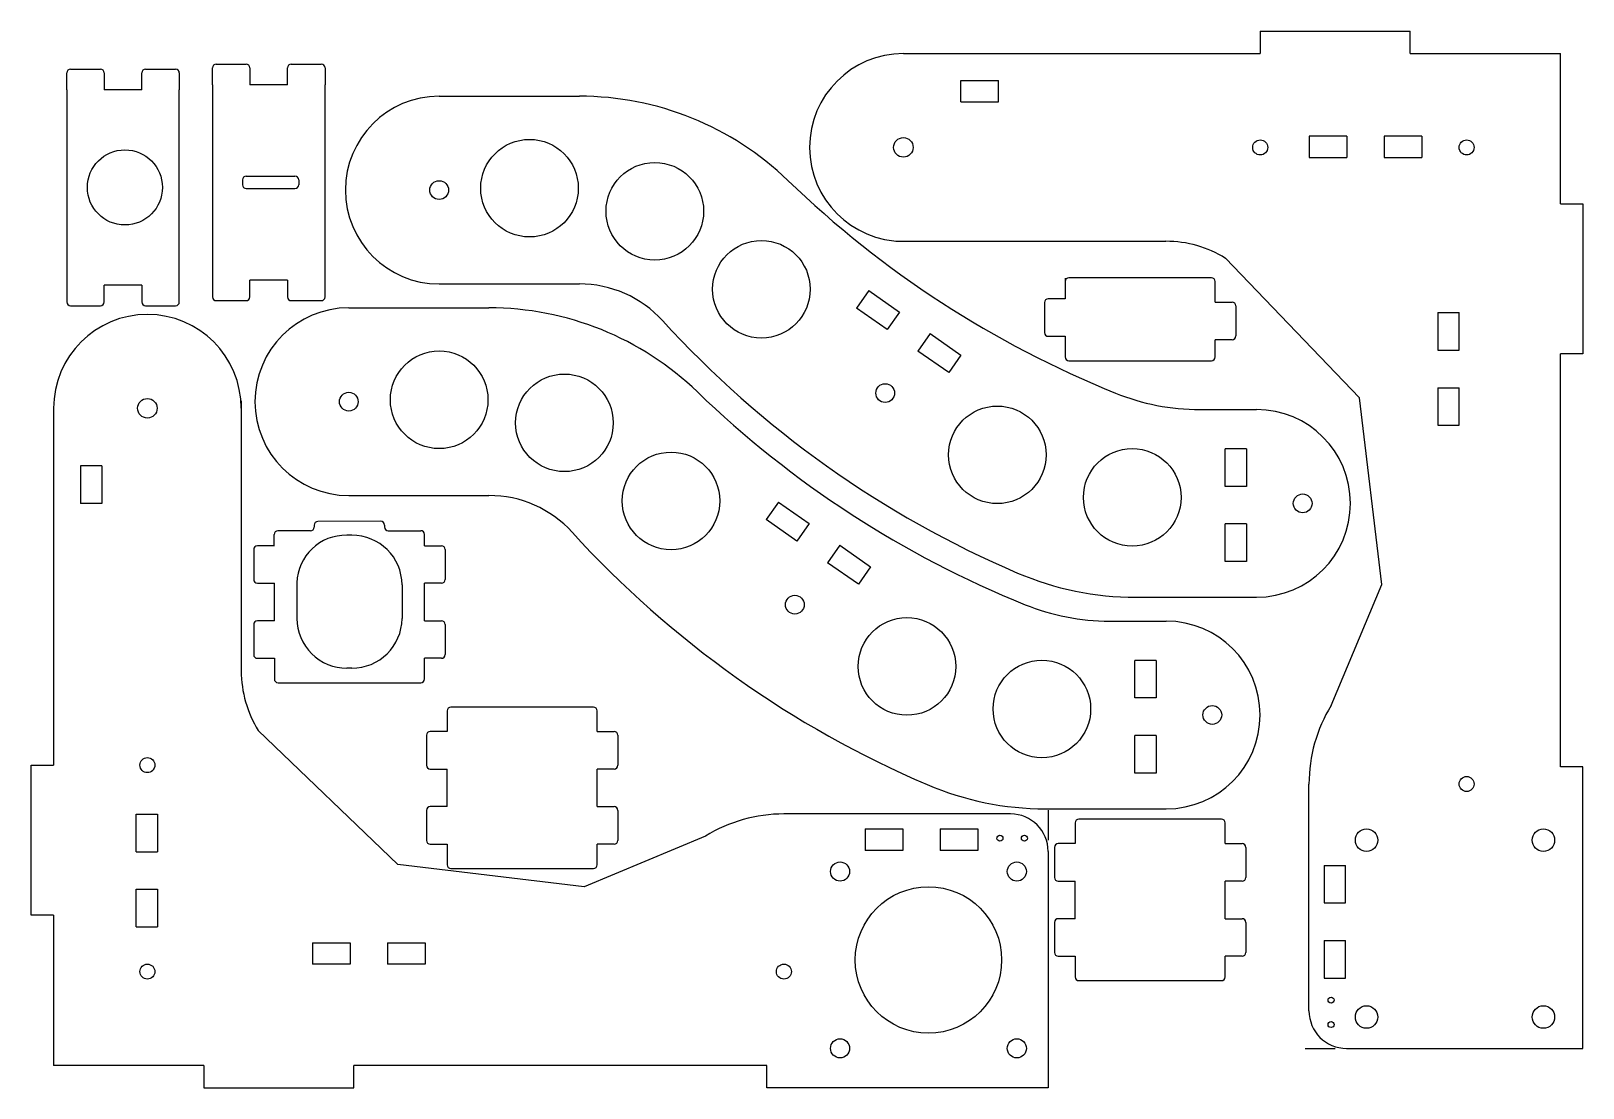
# Model space of a CAD drawing. Extents: x -181 to 233, y -120 to 162.
import ezdxf

# ---------------------------------------------------------------- set-up
doc = ezdxf.new("R2010")
doc.units = 0
doc.header["$MEASUREMENT"] = 0
doc.layers.add('MODELSKETCH_VISIBLE', color=7, linetype='CONTINUOUS')

msp = doc.modelspace()

# ---------------------------------------------------------------- linework, layer by layer
at = {"layer": 'MODELSKETCH_VISIBLE'}
for p, q in [((146.64, 161.51), (146.64, 155.51)), ((146.64, 161.51), (186.64, 161.51)), ((186.64, 155.51), (186.64, 161.51)), ((51.58, 155.51), (146.64, 155.51)), ((186.64, 155.51), (226.64, 155.51)), ((226.64, 115.51), (226.64, 155.51)), ((-171.35, 145.85), (-171.35, 150.35)), ((-170.35, 151.35), (-162.35, 151.35)), ((-161.35, 150.35), (-161.35, 145.85)), ((-151.35, 145.85), (-151.35, 150.35)), ((-150.35, 151.35), (-142.35, 151.35)), ((-141.35, 150.35), (-141.35, 145.85)), ((-132.53, 147.19), (-132.53, 151.69)), ((-131.53, 152.69), (-123.53, 152.69)), ((-122.53, 151.69), (-122.53, 147.19)), ((-112.53, 147.19), (-112.53, 151.69)), ((-111.53, 152.69), (-103.53, 152.69)), ((-102.53, 151.69), (-102.53, 147.19)), ((-171.35, 145.85), (-171.35, 89.35)), ((-151.35, 145.85), (-161.35, 145.85)), ((-141.35, 89.35), (-141.35, 145.85)), ((-132.53, 147.19), (-132.53, 90.69)), ((-112.53, 147.19), (-122.53, 147.19)), ((-102.53, 90.69), (-102.53, 147.19)), ((66.92, 142.63), (66.92, 148.33)), ((66.92, 148.33), (76.92, 148.33)), ((76.92, 142.63), (76.92, 148.33)), ((-72.11, 144.15), (-34.76, 144.15)), ((66.92, 142.63), (76.92, 142.63)), ((169.69, 133.51), (159.69, 133.51)), ((159.69, 133.51), (159.69, 127.81)), ((169.69, 133.51), (169.69, 127.81)), ((189.69, 133.51), (179.69, 133.51)), ((179.69, 133.51), (179.69, 127.81)), ((189.69, 133.51), (189.69, 127.81)), ((159.69, 127.81), (169.69, 127.81)), ((179.69, 127.81), (189.69, 127.81)), ((-124.53, 121.84), (-124.53, 120.54)), ((-123.53, 122.84), (-110.53, 122.84)), ((-109.53, 121.84), (-109.53, 120.54)), ((-123.53, 119.54), (-110.53, 119.54)), ((226.64, 115.51), (232.64, 115.51)), ((232.64, 115.51), (232.64, 75.51)), ((49.58, 105.51), (121.53, 105.51)), ((173.14, 63.78), (137.41, 100.97)), ((-122.53, 90.69), (-122.53, 95.19)), ((-112.53, 95.19), (-122.53, 95.19)), ((-112.53, 95.19), (-112.53, 90.69)), ((94.66, 95.69), (94.66, 90.19)), ((133.66, 95.78), (95.66, 95.78)), ((-151.35, 93.85), (-161.35, 93.85)), ((-161.35, 89.35), (-161.35, 93.85)), ((-151.35, 93.85), (-151.35, 89.35)), ((-72.11, 94.15), (-34.76, 94.15)), ((42.34, 92.39), (39.07, 87.72)), ((42.34, 92.39), (50.53, 86.66)), ((134.66, 89.28), (134.66, 94.78)), ((-170.35, 88.35), (-162.35, 88.35)), ((-150.35, 88.35), (-142.35, 88.35)), ((-131.53, 89.69), (-123.53, 89.69)), ((-111.53, 89.69), (-103.53, 89.69)), ((-96.19, 87.78), (-58.84, 87.78)), ((47.26, 81.99), (39.07, 87.72)), ((89.16, 89.19), (89.16, 81.19)), ((94.66, 90.19), (90.16, 90.19)), ((134.66, 89.28), (139.16, 89.28)), ((140.16, 88.28), (140.16, 80.28)), ((50.53, 86.66), (47.26, 81.99)), ((193.99, 86.51), (199.69, 86.51)), ((193.99, 86.51), (193.99, 76.51)), ((199.69, 76.51), (199.69, 86.51)), ((58.72, 80.92), (55.45, 76.25)), ((58.72, 80.92), (66.91, 75.19)), ((90.16, 80.19), (94.66, 80.19)), ((94.66, 80.19), (94.66, 74.69)), ((134.66, 74.69), (134.66, 79.28)), ((139.16, 79.28), (134.66, 79.28)), ((63.64, 70.52), (55.45, 76.25)), ((66.91, 75.19), (63.64, 70.52)), ((193.99, 76.51), (199.69, 76.51)), ((232.64, 75.51), (226.64, 75.51)), ((226.64, -34.49), (226.64, 75.51)), ((95.66, 73.69), (133.66, 73.69)), ((193.99, 66.51), (193.99, 56.51)), ((193.99, 66.51), (199.69, 66.51)), ((199.69, 56.51), (199.69, 66.51)), ((-124.85, 63.02), (-124.85, -8.94)), ((179.02, 14.12), (173.14, 63.78)), ((-174.85, 61.02), (-174.85, -34.04)), ((130.56, 60.69), (145.69, 60.69)), ((193.99, 56.51), (199.69, 56.51)), ((137.29, 40.22), (137.29, 50.22)), ((142.99, 50.22), (137.29, 50.22)), ((142.99, 50.22), (142.99, 40.22)), ((-161.97, 45.68), (-167.67, 45.68)), ((-167.67, 45.68), (-167.67, 35.68)), ((-161.97, 45.68), (-161.97, 35.68)), ((-96.19, 37.78), (-58.84, 37.78)), ((142.99, 40.22), (137.29, 40.22)), ((-161.97, 35.68), (-167.67, 35.68)), ((18.26, 36.02), (14.99, 31.35)), ((18.26, 36.02), (26.45, 30.29)), ((-105.42, 29.89), (-105.42, 29.39)), ((-87.67, 30.91), (-104.42, 30.89)), ((-86.67, 29.91), (-86.67, 29.41)), ((23.18, 25.62), (14.99, 31.35)), ((26.45, 30.29), (23.18, 25.62)), ((137.29, 20.22), (137.29, 30.22)), ((142.99, 30.22), (137.29, 30.22)), ((142.99, 30.22), (142.99, 20.22)), ((-116.06, 24.39), (-116.06, 27.39)), ((-106.42, 28.39), (-115.06, 28.39)), ((-95.38, 27.19), (-96.68, 27.19)), ((-85.67, 28.41), (-77.03, 28.41)), ((-76.03, 24.41), (-76.03, 27.41)), ((-121.53, 23.41), (-121.53, 15.41)), ((-116.03, 24.41), (-120.53, 24.41)), ((-76.03, 24.41), (-71.53, 24.41)), ((-70.53, 23.41), (-70.53, 15.41)), ((34.64, 24.55), (31.38, 19.88)), ((34.64, 24.55), (42.84, 18.82)), ((39.57, 14.15), (31.38, 19.88)), ((42.84, 18.82), (39.57, 14.15)), ((142.99, 20.22), (137.29, 20.22)), ((-120.53, 14.41), (-116.03, 14.41)), ((-116.03, 4.41), (-116.03, 14.41)), ((-110.03, 14.5), (-110, 5)), ((-82, 14), (-82, 5)), ((-76.03, 4.41), (-76.03, 14.41)), ((-71.53, 14.41), (-76.03, 14.41)), ((165.53, -18.17), (179.02, 14.12)), ((113.46, 10.69), (145.69, 10.69)), ((-116.03, 4.41), (-120.53, 4.41)), ((-76.03, 4.41), (-71.53, 4.41)), ((106.48, 4.32), (121.62, 4.32)), ((-121.53, 3.41), (-121.53, -4.59)), ((-70.53, 3.41), (-70.53, -4.59)), ((-120.53, -5.59), (-116.03, -5.59)), ((-116.03, -5.59), (-116.03, -11.09)), ((-95.4, -8.2), (-96.7, -8.2)), ((-76.03, -11.09), (-76.03, -5.59)), ((-71.53, -5.59), (-76.03, -5.59)), ((113.22, -16.15), (113.22, -6.15)), ((118.92, -6.15), (113.22, -6.15)), ((118.92, -6.15), (118.92, -16.15)), ((-115.03, -12.09), (-77.03, -12.09)), ((118.92, -16.15), (113.22, -16.15)), ((-70.01, -19.59), (-70.01, -25.09)), ((-31.01, -18.59), (-69.01, -18.59)), ((-30.01, -25.09), (-30.01, -19.59)), ((-83.12, -60.55), (-120.31, -24.81)), ((-75.51, -26.09), (-75.51, -34.09)), ((-70.01, -25.09), (-74.51, -25.09)), ((-30.01, -25.09), (-25.51, -25.09)), ((-24.51, -26.09), (-24.51, -34.09)), ((113.22, -36.15), (113.22, -26.15)), ((118.92, -26.15), (113.22, -26.15)), ((118.92, -26.15), (118.92, -36.15)), ((-180.85, -74.04), (-180.85, -34.04)), ((-180.85, -34.04), (-174.85, -34.04)), ((-74.51, -35.09), (-70.01, -35.09)), ((-70.01, -45.09), (-70.01, -35.09)), ((-25.51, -35.09), (-30.01, -35.09)), ((-30.01, -45.09), (-30.01, -35.09)), ((118.92, -36.15), (113.22, -36.15)), ((232.64, -34.49), (226.64, -34.49)), ((232.64, -109.49), (232.64, -34.49)), ((159.64, -99.49), (159.64, -39.07)), ((-70.01, -45.09), (-74.51, -45.09)), ((-30.01, -45.09), (-25.51, -45.09)), ((-152.86, -57.1), (-152.86, -47.1)), ((-152.86, -47.1), (-147.16, -47.1)), ((-147.16, -47.1), (-147.16, -57.1)), ((-75.51, -46.09), (-75.51, -54.09)), ((-24.51, -46.09), (-24.51, -54.09)), ((80.15, -47.04), (19.73, -47.04)), ((89.39, -45.68), (121.62, -45.68)), ((90.23, -54.01), (90.23, -46.01)), ((97.32, -49.45), (97.32, -54.95)), ((136.32, -48.45), (98.32, -48.45)), ((137.32, -54.95), (137.32, -49.45)), ((-1.17, -52.93), (-33.46, -66.42)), ((41.4, -51.04), (51.4, -51.04)), ((41.4, -51.04), (41.4, -56.74)), ((51.4, -51.04), (51.4, -56.74)), ((61.4, -51.04), (71.4, -51.04)), ((61.4, -51.04), (61.4, -56.74)), ((71.4, -51.04), (71.4, -56.74)), ((-152.86, -57.1), (-147.16, -57.1)), ((-74.51, -55.09), (-70.01, -55.09)), ((-70.01, -55.09), (-70.01, -60.59)), ((-25.51, -55.09), (-30.01, -55.09)), ((-30.01, -60.59), (-30.01, -55.09)), ((51.4, -56.74), (41.4, -56.74)), ((71.4, -56.74), (61.4, -56.74)), ((90.15, -57.04), (90.15, -114.04)), ((91.82, -55.95), (91.82, -63.95)), ((97.32, -54.95), (92.82, -54.95)), ((137.32, -54.95), (141.82, -54.95)), ((142.82, -55.95), (142.82, -63.95)), ((-33.46, -66.42), (-83.12, -60.55)), ((-69.01, -61.59), (-31.01, -61.59)), ((163.64, -60.75), (169.34, -60.75)), ((163.64, -60.75), (163.64, -70.75)), ((169.34, -70.75), (169.34, -60.75)), ((92.82, -64.95), (97.32, -64.95)), ((97.32, -74.95), (97.32, -64.95)), ((141.82, -64.95), (137.32, -64.95)), ((137.32, -74.95), (137.32, -64.95)), ((-152.86, -77.1), (-152.86, -67.1)), ((-152.86, -67.1), (-147.16, -67.1)), ((-147.16, -67.1), (-147.16, -77.1)), ((-174.85, -74.04), (-180.85, -74.04)), ((-174.85, -74.04), (-174.85, -114.04)), ((163.64, -70.75), (169.34, -70.75)), ((-152.86, -77.1), (-147.16, -77.1)), ((91.82, -75.95), (91.82, -83.95)), ((97.32, -74.95), (92.82, -74.95)), ((137.32, -74.95), (141.82, -74.95)), ((142.82, -75.95), (142.82, -83.95)), ((-105.85, -81.4), (-95.85, -81.4)), ((-105.85, -81.4), (-105.85, -87.1)), ((-95.85, -81.4), (-95.85, -87.1)), ((-85.85, -81.4), (-85.85, -87.1)), ((-85.85, -81.4), (-75.85, -81.4)), ((-75.85, -81.4), (-75.85, -87.1)), ((163.64, -80.75), (169.34, -80.75)), ((163.64, -80.75), (163.64, -90.75)), ((169.34, -90.75), (169.34, -80.75)), ((92.82, -84.95), (97.32, -84.95)), ((97.32, -84.95), (97.32, -90.45)), ((141.82, -84.95), (137.32, -84.95)), ((137.32, -90.45), (137.32, -84.95)), ((-95.85, -87.1), (-105.85, -87.1)), ((-75.85, -87.1), (-85.85, -87.1)), ((163.64, -90.75), (169.34, -90.75)), ((98.32, -91.45), (136.32, -91.45)), ((166.61, -109.58), (158.61, -109.58)), ((169.64, -109.49), (226.64, -109.49)), ((226.64, -109.49), (232.64, -109.49)), ((-134.85, -114.04), (-174.85, -114.04)), ((-134.85, -114.04), (-134.85, -120.04)), ((-94.85, -120.04), (-94.85, -114.04)), ((15.15, -114.04), (-94.85, -114.04)), ((15.15, -120.04), (15.15, -114.04)), ((90.15, -114.04), (90.15, -120.04)), ((-134.85, -120.04), (-94.85, -120.04)), ((90.15, -120.04), (15.15, -120.04))]:
    msp.add_line(p, q, dxfattribs=at)
for centre, radius in [((-48.04, 119.65), 13), ((51.58, 130.51), 2.6), ((146.64, 130.51), 2), ((201.64, 130.51), 2), ((-155.85, 119.85), 10), ((-14.66, 113.5), 13), ((-72.11, 119.15), 2.5), ((13.74, 92.72), 13), ((-72.11, 63.28), 13), ((-38.74, 57.14), 13), ((46.73, 65.07), 2.5), ((-149.85, 61.02), 2.6), ((-96.19, 62.78), 2.5), ((76.6, 48.62), 13), ((112.55, 37.29), 13), ((-10.34, 36.35), 13), ((157.96, 35.69), 2.5), ((22.65, 8.7), 2.5), ((52.52, -7.75), 13), ((88.47, -19.08), 13), ((133.88, -20.68), 2.5), ((-149.85, -34.04), 2), ((201.64, -39.07), 2), ((77.3, -53.5), 0.8), ((83.8, -53.5), 0.8), ((174.99, -54.04), 3), ((222.09, -54.04), 3), ((34.7, -62.39), 2.55), ((81.8, -62.39), 2.55), ((58.25, -85.94), 19.5), ((-149.85, -89.04), 2), ((19.73, -89.04), 2), ((165.53, -96.65), 0.8), ((174.99, -101.14), 3), ((222.09, -101.14), 3), ((165.53, -103.15), 0.8), ((34.7, -109.49), 2.55), ((81.8, -109.49), 2.55)]:
    msp.add_circle(centre, radius, dxfattribs=at)
for centre, radius, start, end in [((51.58, 130.51), 25, 90, 270), ((-170.35, 150.35), 1, 90, 180), ((-162.35, 150.35), 1, 0, 90), ((-150.35, 150.35), 1, 90, 180), ((-142.35, 150.35), 1, 0, 90), ((-131.53, 151.69), 1, 90, 180), ((-123.53, 151.69), 1, 0, 90), ((-111.53, 151.69), 1, 90, 180), ((-103.53, 151.69), 1, 0, 90), ((-72.11, 119.15), 25, 90, 270), ((-34.76, 64.15), 80, 46.0416, 90), ((-123.53, 121.84), 1, 90, 180), ((-123.53, 120.54), 1, 180, 270), ((-110.53, 121.84), 1, 0, 90), ((-110.53, 120.54), 1, 270, 0), ((210.64, 318.64), 273.53, 226.0416, 247.9741), ((121.53, 75.51), 30, 58.0464, 90), ((95.66, 94.78), 1, 90, 180), ((133.66, 94.78), 1, 0, 90), ((-34.76, 64.15), 30, 42.3528, 90), ((-170.35, 89.35), 1, 180, 270), ((-162.35, 89.35), 1, 270, 0), ((-150.35, 89.35), 1, 180, 270), ((-142.35, 89.35), 1, 270, 0), ((-131.53, 90.69), 1, 180, 270), ((-123.53, 90.69), 1, 270, 0), ((-96.19, 62.78), 25, 90, 270), ((-111.53, 90.69), 1, 180, 270), ((-103.53, 90.69), 1, 270, 0), ((-58.84, 7.78), 80, 46.0416, 90), ((90.16, 89.19), 1, 90, 180), ((139.16, 88.28), 1, 0, 90), ((-149.85, 61.02), 25, 0, 180), ((189.55, 268.64), 273.53, 222.3528, 246.8489), ((90.16, 81.19), 1, 180, 270), ((139.16, 80.28), 1, 270, 0), ((95.66, 74.69), 1, 180, 270), ((133.66, 74.69), 1, 270, 0), ((186.56, 262.27), 273.53, 226.0416, 247.9741), ((130.56, 120.69), 60, 247.9741, 270), ((145.69, 35.69), 25, 270, 90), ((-58.84, 7.78), 30, 42.3528, 90), ((-106.42, 29.39), 1, 270, 0), ((-104.42, 29.89), 1, 90, 180), ((-87.67, 29.91), 1, 0, 90), ((-85.67, 29.41), 1, 180, 270), ((-115.06, 27.39), 1, 90, 180), ((-97.01, 14.17), 13.02, 88.5779, 178.5779), ((-95.29, 13.9), 13.29, 0.416, 90.416), ((-77.03, 27.41), 1, 0, 90), ((165.47, 212.27), 273.53, 222.3528, 246.8489), ((-120.53, 23.41), 1, 90, 180), ((-71.53, 23.41), 1, 0, 90), ((113.46, 90.69), 80, 246.8489, 270), ((-120.53, 15.41), 1, 180, 270), ((-71.53, 15.41), 1, 270, 0), ((106.48, 64.32), 60, 247.9741, 270), ((-120.53, 3.41), 1, 90, 180), ((-96.75, 5.05), 13.25, 180.2162, 270.2162), ((-95.3, 5.1), 13.3, 269.5692, 359.5692), ((-71.53, 3.41), 1, 0, 90), ((121.62, -20.68), 25, 270, 90), ((-120.53, -4.59), 1, 180, 270), ((-71.53, -4.59), 1, 270, 0), ((-94.85, -8.94), 30, 180, 211.9536), ((-115.03, -11.09), 1, 180, 270), ((-77.03, -11.09), 1, 270, 0), ((-69.01, -19.59), 1, 90, 180), ((-31.01, -19.59), 1, 0, 90), ((199.64, -39.07), 40, 148.5101, 180), ((-74.51, -26.09), 1, 90, 180), ((-25.51, -26.09), 1, 0, 90), ((-74.51, -34.09), 1, 180, 270), ((-25.51, -34.09), 1, 270, 0), ((89.39, 34.32), 80, 246.8489, 270), ((-74.51, -46.09), 1, 90, 180), ((-25.51, -46.09), 1, 0, 90), ((19.73, -87.04), 40, 90, 121.4899), ((80.15, -57.04), 10, 0, 90), ((98.32, -49.45), 1, 90, 180), ((136.32, -49.45), 1, 0, 90), ((-74.51, -54.09), 1, 180, 270), ((-25.51, -54.09), 1, 270, 0), ((92.82, -55.95), 1, 90, 180), ((141.82, -55.95), 1, 0, 90), ((-69.01, -60.59), 1, 180, 270), ((-31.01, -60.59), 1, 270, 0), ((92.82, -63.95), 1, 180, 270), ((141.82, -63.95), 1, 270, 0), ((92.82, -75.95), 1, 90, 180), ((141.82, -75.95), 1, 0, 90), ((92.82, -83.95), 1, 180, 270), ((141.82, -83.95), 1, 270, 0), ((98.32, -90.45), 1, 180, 270), ((136.32, -90.45), 1, 270, 0), ((169.64, -99.49), 10, 180, 270)]:
    msp.add_arc(centre, radius, start, end, dxfattribs=at)

doc.saveas('drawing.dxf')
